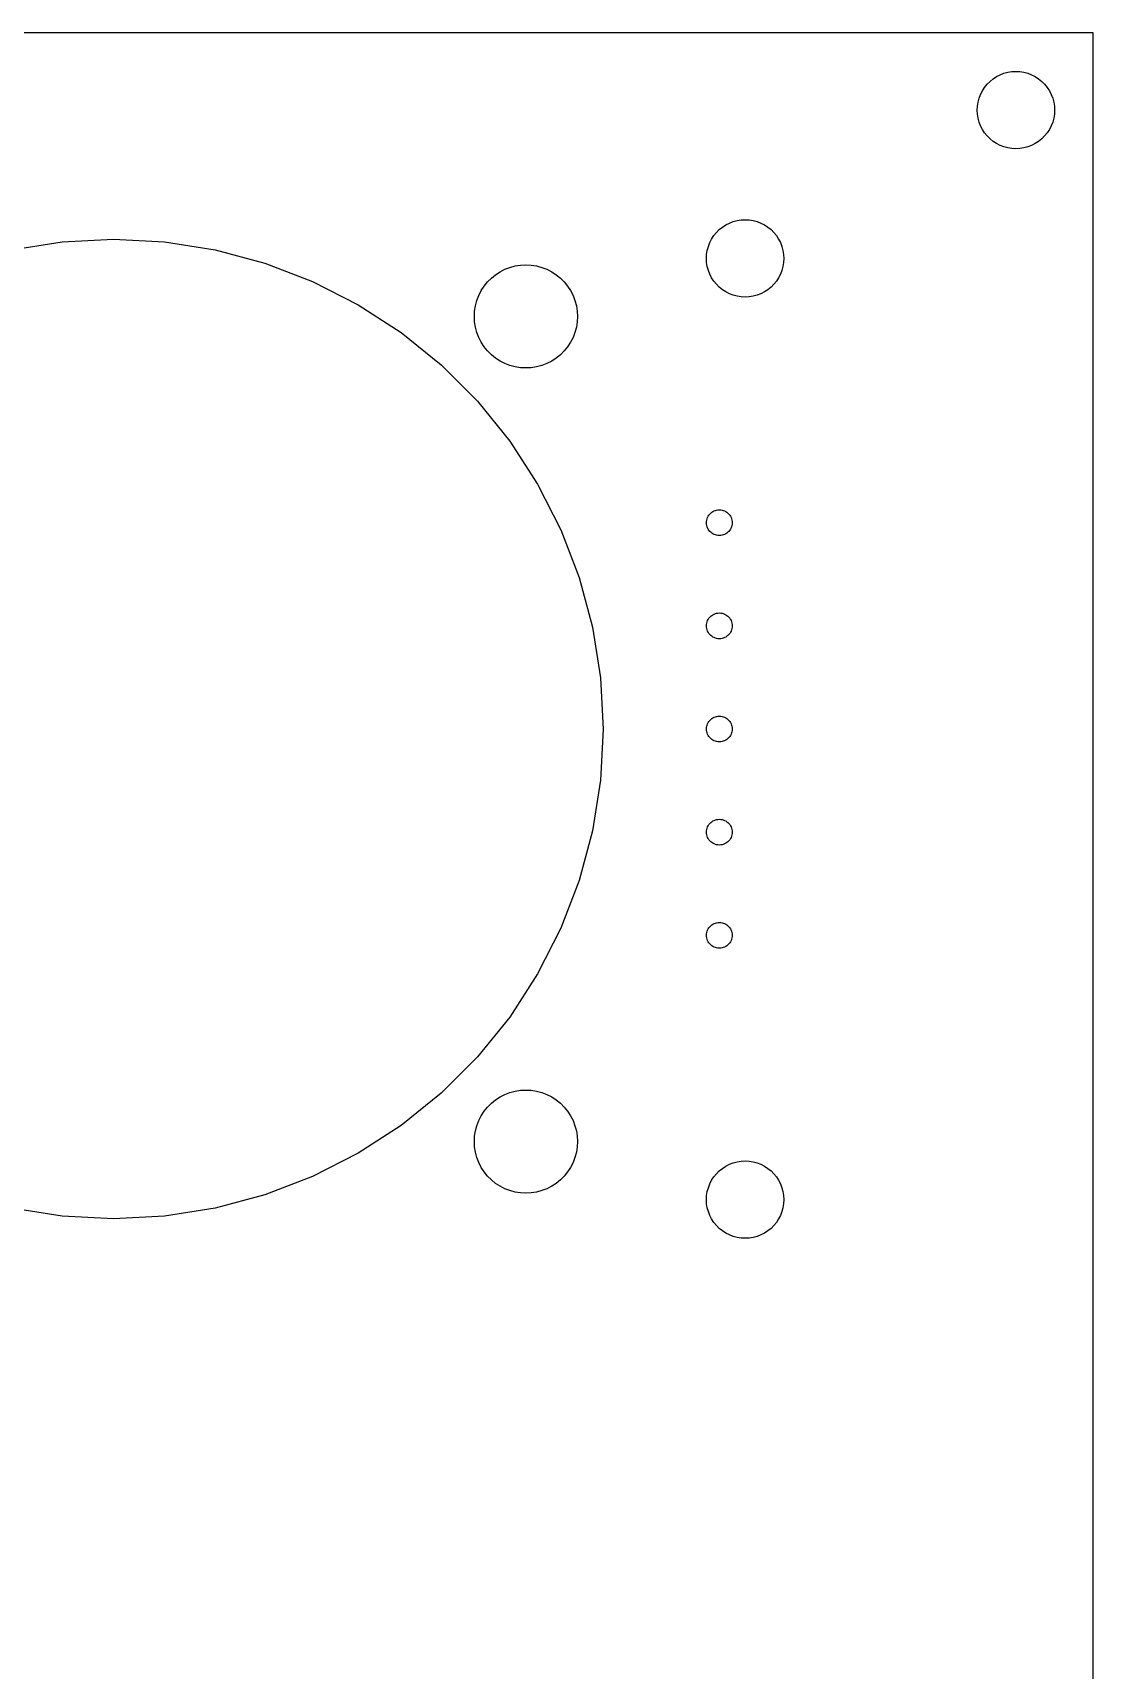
# Model space of a CAD drawing. Header units: metres. Extents: x -95 to 70, y -82 to 45.
# Drawn here: x 28.9 to 70, y -18.5 to 45 of the extents above; entities that cross this region are included whole.
import ezdxf

# ---------------------------------------------------------------- set-up
doc = ezdxf.new("R2010")
doc.units = ezdxf.units.M

msp = doc.modelspace()

# ---------------------------------------------------------------- linework, layer by layer
for p, q in [((70, 45), (-70, 45)), ((70, -82), (70, 45)), ((65.9963, 43.1147), (66.1183, 43.2135)), ((66.1183, 43.2135), (66.25, 43.299)), ((66.25, 43.299), (66.3899, 43.3703)), ((66.3899, 43.3703), (66.5365, 43.4266)), ((66.5365, 43.4266), (66.6881, 43.4672)), ((66.6881, 43.4672), (66.8432, 43.4918)), ((66.8432, 43.4918), (67, 43.5)), ((67, 43.5), (67.1568, 43.4918)), ((67.1568, 43.4918), (67.3119, 43.4672)), ((67.3119, 43.4672), (67.4635, 43.4266)), ((67.4635, 43.4266), (67.6101, 43.3703)), ((67.6101, 43.3703), (67.75, 43.299)), ((67.75, 43.299), (67.8817, 43.2135)), ((67.8817, 43.2135), (68.0037, 43.1147)), ((65.5734, 42.4635), (65.6297, 42.6101)), ((65.6297, 42.6101), (65.701, 42.75)), ((65.701, 42.75), (65.7865, 42.8817)), ((65.7865, 42.8817), (65.8853, 43.0037)), ((65.8853, 43.0037), (65.9963, 43.1147)), ((68.0037, 43.1147), (68.1147, 43.0037)), ((68.1147, 43.0037), (68.2135, 42.8817)), ((68.2135, 42.8817), (68.299, 42.75)), ((68.299, 42.75), (68.3703, 42.6101)), ((68.3703, 42.6101), (68.4266, 42.4635)), ((65.5, 42), (65.5082, 42.1568)), ((65.5082, 41.8432), (65.5, 42)), ((65.5082, 42.1568), (65.5328, 42.3119)), ((65.5328, 42.3119), (65.5734, 42.4635)), ((68.4266, 42.4635), (68.4672, 42.3119)), ((68.4672, 42.3119), (68.4918, 42.1568)), ((68.4918, 42.1568), (68.5, 42)), ((68.5, 42), (68.4918, 41.8432)), ((65.5328, 41.6881), (65.5082, 41.8432)), ((65.5734, 41.5365), (65.5328, 41.6881)), ((65.6297, 41.3899), (65.5734, 41.5365)), ((65.701, 41.25), (65.6297, 41.3899)), ((68.3703, 41.3899), (68.299, 41.25)), ((68.4266, 41.5365), (68.3703, 41.3899)), ((68.4672, 41.6881), (68.4266, 41.5365)), ((68.4918, 41.8432), (68.4672, 41.6881)), ((65.7865, 41.1183), (65.701, 41.25)), ((65.8853, 40.9963), (65.7865, 41.1183)), ((65.9963, 40.8853), (65.8853, 40.9963)), ((66.1183, 40.7865), (65.9963, 40.8853)), ((66.25, 40.701), (66.1183, 40.7865)), ((66.3899, 40.6297), (66.25, 40.701)), ((67.75, 40.701), (67.6101, 40.6297)), ((67.8817, 40.7865), (67.75, 40.701)), ((68.0037, 40.8853), (67.8817, 40.7865)), ((68.1147, 40.9963), (68.0037, 40.8853)), ((68.2135, 41.1183), (68.1147, 40.9963)), ((68.299, 41.25), (68.2135, 41.1183)), ((66.5365, 40.5734), (66.3899, 40.6297)), ((66.6881, 40.5328), (66.5365, 40.5734)), ((66.8432, 40.5082), (66.6881, 40.5328)), ((67, 40.5), (66.8432, 40.5082)), ((67.1568, 40.5082), (67, 40.5)), ((67.3119, 40.5328), (67.1568, 40.5082)), ((67.4635, 40.5734), (67.3119, 40.5328)), ((67.6101, 40.6297), (67.4635, 40.5734)), ((55.6183, 37.4635), (55.75, 37.549)), ((55.75, 37.549), (55.8899, 37.6203)), ((55.8899, 37.6203), (56.0365, 37.6766)), ((56.0365, 37.6766), (56.1881, 37.7172)), ((56.1881, 37.7172), (56.3432, 37.7418)), ((56.3432, 37.7418), (56.5, 37.75)), ((56.5, 37.75), (56.6568, 37.7418)), ((56.6568, 37.7418), (56.8119, 37.7172)), ((56.8119, 37.7172), (56.9635, 37.6766)), ((56.9635, 37.6766), (57.1101, 37.6203)), ((57.1101, 37.6203), (57.25, 37.549)), ((57.25, 37.549), (57.3817, 37.4635)), ((28.0497, 36.5848), (30.0139, 36.8959)), ((30.0139, 36.8959), (32, 37)), ((32, 37), (33.986, 36.8959)), ((33.986, 36.8959), (35.9503, 36.5848)), ((55.0734, 36.7135), (55.1297, 36.8601)), ((55.1297, 36.8601), (55.201, 37)), ((55.201, 37), (55.2865, 37.1317)), ((55.2865, 37.1317), (55.3853, 37.2537)), ((55.3853, 37.2537), (55.4963, 37.3647)), ((55.4963, 37.3647), (55.6183, 37.4635)), ((57.3817, 37.4635), (57.5037, 37.3647)), ((57.5037, 37.3647), (57.6147, 37.2537)), ((57.6147, 37.2537), (57.7135, 37.1317)), ((57.7135, 37.1317), (57.799, 37)), ((57.799, 37), (57.8703, 36.8601)), ((57.8703, 36.8601), (57.9266, 36.7135)), ((35.9503, 36.5848), (37.8713, 36.0701)), ((55, 36.25), (55.0082, 36.4068)), ((55.0082, 36.0932), (55, 36.25)), ((55.0082, 36.4068), (55.0328, 36.5619)), ((55.0328, 36.5619), (55.0734, 36.7135)), ((57.9266, 36.7135), (57.9672, 36.5619)), ((57.9672, 36.5619), (57.9918, 36.4068)), ((57.9918, 36.4068), (58, 36.25)), ((58, 36.25), (57.9918, 36.0932)), ((37.8713, 36.0701), (39.728, 35.3574)), ((46.6617, 35.4863), (46.8244, 35.618)), ((46.8244, 35.618), (47, 35.732)), ((47, 35.732), (47.1865, 35.8271)), ((47.1865, 35.8271), (47.382, 35.9021)), ((47.382, 35.9021), (47.5842, 35.9563)), ((47.5842, 35.9563), (47.7909, 35.989)), ((47.7909, 35.989), (48, 36)), ((48, 36), (48.209, 35.989)), ((48.209, 35.989), (48.4158, 35.9563)), ((48.4158, 35.9563), (48.618, 35.9021)), ((48.618, 35.9021), (48.8135, 35.8271)), ((48.8135, 35.8271), (49, 35.732)), ((49, 35.732), (49.1756, 35.618)), ((49.1756, 35.618), (49.3383, 35.4863)), ((55.0328, 35.9381), (55.0082, 36.0932)), ((55.0734, 35.7865), (55.0328, 35.9381)), ((55.1297, 35.6399), (55.0734, 35.7865)), ((55.201, 35.5), (55.1297, 35.6399)), ((57.8703, 35.6399), (57.799, 35.5)), ((57.9266, 35.7865), (57.8703, 35.6399)), ((57.9672, 35.9381), (57.9266, 35.7865)), ((57.9918, 36.0932), (57.9672, 35.9381)), ((39.728, 35.3574), (41.5, 34.4545)), ((46.1729, 34.8135), (46.2679, 35)), ((46.2679, 35), (46.382, 35.1756)), ((46.382, 35.1756), (46.5137, 35.3383)), ((46.5137, 35.3383), (46.6617, 35.4863)), ((49.3383, 35.4863), (49.4863, 35.3383)), ((49.4863, 35.3383), (49.618, 35.1756)), ((49.618, 35.1756), (49.732, 35)), ((49.732, 35), (49.8271, 34.8135)), ((55.2865, 35.3683), (55.201, 35.5)), ((55.3853, 35.2463), (55.2865, 35.3683)), ((55.4963, 35.1353), (55.3853, 35.2463)), ((55.6183, 35.0365), (55.4963, 35.1353)), ((55.75, 34.951), (55.6183, 35.0365)), ((55.8899, 34.8797), (55.75, 34.951)), ((57.25, 34.951), (57.1101, 34.8797)), ((57.3817, 35.0365), (57.25, 34.951)), ((57.5037, 35.1353), (57.3817, 35.0365)), ((57.6147, 35.2463), (57.5037, 35.1353)), ((57.7135, 35.3683), (57.6147, 35.2463)), ((57.799, 35.5), (57.7135, 35.3683)), ((41.5, 34.4545), (43.1679, 33.3713)), ((46.011, 34.209), (46.0437, 34.4158)), ((46.0437, 34.4158), (46.0979, 34.618)), ((46.0979, 34.618), (46.1729, 34.8135)), ((49.8271, 34.8135), (49.9021, 34.618)), ((49.9021, 34.618), (49.9563, 34.4158)), ((49.9563, 34.4158), (49.989, 34.209)), ((56.0365, 34.8234), (55.8899, 34.8797)), ((56.1881, 34.7828), (56.0365, 34.8234)), ((56.3432, 34.7582), (56.1881, 34.7828)), ((56.5, 34.75), (56.3432, 34.7582)), ((56.6568, 34.7582), (56.5, 34.75)), ((56.8119, 34.7828), (56.6568, 34.7582)), ((56.9635, 34.8234), (56.8119, 34.7828)), ((57.1101, 34.8797), (56.9635, 34.8234)), ((46, 34), (46.011, 34.209)), ((46.011, 33.7909), (46, 34)), ((46.0437, 33.5842), (46.011, 33.7909)), ((49.989, 33.7909), (49.9563, 33.5842)), ((49.989, 34.209), (50, 34)), ((50, 34), (49.989, 33.7909)), ((43.1679, 33.3713), (44.7135, 32.1198)), ((46.0979, 33.382), (46.0437, 33.5842)), ((46.1729, 33.1865), (46.0979, 33.382)), ((46.2679, 33), (46.1729, 33.1865)), ((49.8271, 33.1865), (49.732, 33)), ((49.9021, 33.382), (49.8271, 33.1865)), ((49.9563, 33.5842), (49.9021, 33.382)), ((46.382, 32.8244), (46.2679, 33)), ((46.5137, 32.6617), (46.382, 32.8244)), ((46.6617, 32.5137), (46.5137, 32.6617)), ((46.8244, 32.382), (46.6617, 32.5137)), ((49.3383, 32.5137), (49.1756, 32.382)), ((49.4863, 32.6617), (49.3383, 32.5137)), ((49.618, 32.8244), (49.4863, 32.6617)), ((49.732, 33), (49.618, 32.8244)), ((44.7135, 32.1198), (46.1198, 30.7135)), ((47, 32.2679), (46.8244, 32.382)), ((47.1865, 32.1729), (47, 32.2679)), ((47.382, 32.0979), (47.1865, 32.1729)), ((47.5842, 32.0437), (47.382, 32.0979)), ((47.7909, 32.011), (47.5842, 32.0437)), ((48, 32), (47.7909, 32.011)), ((48.209, 32.011), (48, 32)), ((48.4158, 32.0437), (48.209, 32.011)), ((48.618, 32.0979), (48.4158, 32.0437)), ((48.8135, 32.1729), (48.618, 32.0979)), ((49, 32.2679), (48.8135, 32.1729)), ((49.1756, 32.382), (49, 32.2679)), ((46.1198, 30.7135), (47.3713, 29.1679)), ((47.3713, 29.1679), (48.4545, 27.5)), ((48.4545, 27.5), (49.3574, 25.728)), ((55, 26), (55.0027, 26.0523)), ((55.0027, 26.0523), (55.0109, 26.1039)), ((55.0109, 26.1039), (55.0245, 26.1545)), ((55.0245, 26.1545), (55.0432, 26.2034)), ((55.0432, 26.2034), (55.067, 26.25)), ((55.067, 26.25), (55.0955, 26.2939)), ((55.0955, 26.2939), (55.1284, 26.3346)), ((55.1284, 26.3346), (55.1654, 26.3716)), ((55.1654, 26.3716), (55.2061, 26.4045)), ((55.2061, 26.4045), (55.25, 26.433)), ((55.25, 26.433), (55.2966, 26.4568)), ((55.2966, 26.4568), (55.3455, 26.4755)), ((55.3455, 26.4755), (55.3961, 26.4891)), ((55.3961, 26.4891), (55.4477, 26.4973)), ((55.4477, 26.4973), (55.5, 26.5)), ((55.5, 26.5), (55.5523, 26.4973)), ((55.5523, 26.4973), (55.6039, 26.4891)), ((55.6039, 26.4891), (55.6545, 26.4755)), ((55.6545, 26.4755), (55.7034, 26.4568)), ((55.7034, 26.4568), (55.75, 26.433)), ((55.75, 26.433), (55.7939, 26.4045)), ((55.7939, 26.4045), (55.8346, 26.3716)), ((55.8346, 26.3716), (55.8716, 26.3346)), ((55.8716, 26.3346), (55.9045, 26.2939)), ((55.9045, 26.2939), (55.933, 26.25)), ((55.933, 26.25), (55.9568, 26.2034)), ((55.9568, 26.2034), (55.9755, 26.1545)), ((55.9755, 26.1545), (55.9891, 26.1039)), ((55.9891, 26.1039), (55.9973, 26.0523)), ((55.9973, 26.0523), (56, 26)), ((49.3574, 25.728), (50.0701, 23.8713)), ((55.0027, 25.9477), (55, 26)), ((55.0109, 25.8961), (55.0027, 25.9477)), ((55.0245, 25.8455), (55.0109, 25.8961)), ((55.0432, 25.7966), (55.0245, 25.8455)), ((55.067, 25.75), (55.0432, 25.7966)), ((55.0955, 25.7061), (55.067, 25.75)), ((55.1284, 25.6654), (55.0955, 25.7061)), ((55.1654, 25.6284), (55.1284, 25.6654)), ((55.2061, 25.5955), (55.1654, 25.6284)), ((55.25, 25.567), (55.2061, 25.5955)), ((55.2966, 25.5432), (55.25, 25.567)), ((55.3455, 25.5245), (55.2966, 25.5432)), ((55.3961, 25.5109), (55.3455, 25.5245)), ((55.4477, 25.5027), (55.3961, 25.5109)), ((55.5, 25.5), (55.4477, 25.5027)), ((55.5523, 25.5027), (55.5, 25.5)), ((55.6039, 25.5109), (55.5523, 25.5027)), ((55.6545, 25.5245), (55.6039, 25.5109)), ((55.7034, 25.5432), (55.6545, 25.5245)), ((55.75, 25.567), (55.7034, 25.5432)), ((55.7939, 25.5955), (55.75, 25.567)), ((55.8346, 25.6284), (55.7939, 25.5955)), ((55.8716, 25.6654), (55.8346, 25.6284)), ((55.9045, 25.7061), (55.8716, 25.6654)), ((55.933, 25.75), (55.9045, 25.7061)), ((55.9568, 25.7966), (55.933, 25.75)), ((55.9755, 25.8455), (55.9568, 25.7966)), ((55.9891, 25.8961), (55.9755, 25.8455)), ((55.9973, 25.9477), (55.9891, 25.8961)), ((56, 26), (55.9973, 25.9477)), ((50.0701, 23.8713), (50.5848, 21.9503)), ((55.0432, 22.2034), (55.067, 22.25)), ((55.067, 22.25), (55.0955, 22.2939)), ((55.0955, 22.2939), (55.1284, 22.3346)), ((55.1284, 22.3346), (55.1654, 22.3716)), ((55.1654, 22.3716), (55.2061, 22.4045)), ((55.2061, 22.4045), (55.25, 22.433)), ((55.25, 22.433), (55.2966, 22.4568)), ((55.2966, 22.4568), (55.3455, 22.4755)), ((55.3455, 22.4755), (55.3961, 22.4891)), ((55.3961, 22.4891), (55.4477, 22.4973)), ((55.4477, 22.4973), (55.5, 22.5)), ((55.5, 22.5), (55.5523, 22.4973)), ((55.5523, 22.4973), (55.6039, 22.4891)), ((55.6039, 22.4891), (55.6545, 22.4755)), ((55.6545, 22.4755), (55.7034, 22.4568)), ((55.7034, 22.4568), (55.75, 22.433)), ((55.75, 22.433), (55.7939, 22.4045)), ((55.7939, 22.4045), (55.8346, 22.3716)), ((55.8346, 22.3716), (55.8716, 22.3346)), ((55.8716, 22.3346), (55.9045, 22.2939)), ((55.9045, 22.2939), (55.933, 22.25)), ((55.933, 22.25), (55.9568, 22.2034)), ((50.5848, 21.9503), (50.8959, 19.986)), ((55, 22), (55.0027, 22.0523)), ((55.0027, 21.9477), (55, 22)), ((55.0027, 22.0523), (55.0109, 22.104)), ((55.0109, 21.8961), (55.0027, 21.9477)), ((55.0109, 22.104), (55.0245, 22.1545)), ((55.0245, 21.8455), (55.0109, 21.8961)), ((55.0245, 22.1545), (55.0432, 22.2034)), ((55.0432, 21.7966), (55.0245, 21.8455)), ((55.067, 21.75), (55.0432, 21.7966)), ((55.0955, 21.7061), (55.067, 21.75)), ((55.1284, 21.6654), (55.0955, 21.7061)), ((55.1654, 21.6284), (55.1284, 21.6654)), ((55.2061, 21.5955), (55.1654, 21.6284)), ((55.25, 21.567), (55.2061, 21.5955)), ((55.7939, 21.5955), (55.75, 21.567)), ((55.8346, 21.6284), (55.7939, 21.5955)), ((55.8716, 21.6654), (55.8346, 21.6284)), ((55.9045, 21.7061), (55.8716, 21.6654)), ((55.933, 21.75), (55.9045, 21.7061)), ((55.9568, 21.7966), (55.933, 21.75)), ((55.9568, 22.2034), (55.9755, 22.1545)), ((55.9755, 21.8455), (55.9568, 21.7966)), ((55.9755, 22.1545), (55.9891, 22.104)), ((55.9891, 21.8961), (55.9755, 21.8455)), ((55.9891, 22.104), (55.9973, 22.0523)), ((55.9973, 21.9477), (55.9891, 21.8961)), ((55.9973, 22.0523), (56, 22)), ((56, 22), (55.9973, 21.9477)), ((55.2966, 21.5432), (55.25, 21.567)), ((55.3455, 21.5245), (55.2966, 21.5432)), ((55.3961, 21.5109), (55.3455, 21.5245)), ((55.4477, 21.5027), (55.3961, 21.5109)), ((55.5, 21.5), (55.4477, 21.5027)), ((55.5523, 21.5027), (55.5, 21.5)), ((55.6039, 21.5109), (55.5523, 21.5027)), ((55.6545, 21.5245), (55.6039, 21.5109)), ((55.7034, 21.5432), (55.6545, 21.5245)), ((55.75, 21.567), (55.7034, 21.5432)), ((50.8959, 19.986), (51, 18)), ((55.2061, 18.4045), (55.25, 18.433)), ((55.25, 18.433), (55.2966, 18.4568)), ((55.2966, 18.4568), (55.3455, 18.4755)), ((55.3455, 18.4755), (55.3961, 18.4891)), ((55.3961, 18.4891), (55.4477, 18.4973)), ((55.4477, 18.4973), (55.5, 18.5)), ((55.5, 18.5), (55.5523, 18.4973)), ((55.5523, 18.4973), (55.6039, 18.4891)), ((55.6039, 18.4891), (55.6545, 18.4755)), ((55.6545, 18.4755), (55.7034, 18.4568)), ((55.7034, 18.4568), (55.75, 18.433)), ((55.75, 18.433), (55.7939, 18.4045)), ((51, 18), (50.8959, 16.0139)), ((55, 18), (55.0027, 18.0523)), ((55.0027, 17.9477), (55, 18)), ((55.0027, 18.0523), (55.0109, 18.104)), ((55.0109, 17.8961), (55.0027, 17.9477)), ((55.0109, 18.104), (55.0245, 18.1545)), ((55.0245, 17.8455), (55.0109, 17.8961)), ((55.0245, 18.1545), (55.0432, 18.2034)), ((55.0432, 17.7966), (55.0245, 17.8455)), ((55.0432, 18.2034), (55.067, 18.25)), ((55.067, 17.75), (55.0432, 17.7966)), ((55.067, 18.25), (55.0955, 18.2939)), ((55.0955, 18.2939), (55.1284, 18.3346)), ((55.1284, 18.3346), (55.1654, 18.3716)), ((55.1654, 18.3716), (55.2061, 18.4045)), ((55.7939, 18.4045), (55.8346, 18.3716)), ((55.8346, 18.3716), (55.8716, 18.3346)), ((55.8716, 18.3346), (55.9045, 18.2939)), ((55.9045, 18.2939), (55.933, 18.25)), ((55.933, 18.25), (55.9568, 18.2034)), ((55.9568, 17.7966), (55.933, 17.75)), ((55.9568, 18.2034), (55.9755, 18.1545)), ((55.9755, 17.8455), (55.9568, 17.7966)), ((55.9755, 18.1545), (55.9891, 18.104)), ((55.9891, 17.8961), (55.9755, 17.8455)), ((55.9891, 18.104), (55.9973, 18.0523)), ((55.9973, 17.9477), (55.9891, 17.8961)), ((55.9973, 18.0523), (56, 18)), ((56, 18), (55.9973, 17.9477)), ((55.0955, 17.7061), (55.067, 17.75)), ((55.1284, 17.6654), (55.0955, 17.7061)), ((55.1654, 17.6284), (55.1284, 17.6654)), ((55.2061, 17.5955), (55.1654, 17.6284)), ((55.25, 17.567), (55.2061, 17.5955)), ((55.2966, 17.5432), (55.25, 17.567)), ((55.3455, 17.5245), (55.2966, 17.5432)), ((55.3961, 17.5109), (55.3455, 17.5245)), ((55.4477, 17.5027), (55.3961, 17.5109)), ((55.5, 17.5), (55.4477, 17.5027)), ((55.5523, 17.5027), (55.5, 17.5)), ((55.6039, 17.5109), (55.5523, 17.5027)), ((55.6545, 17.5245), (55.6039, 17.5109)), ((55.7034, 17.5432), (55.6545, 17.5245)), ((55.75, 17.567), (55.7034, 17.5432)), ((55.7939, 17.5955), (55.75, 17.567)), ((55.8346, 17.6284), (55.7939, 17.5955)), ((55.8716, 17.6654), (55.8346, 17.6284)), ((55.9045, 17.7061), (55.8716, 17.6654)), ((55.933, 17.75), (55.9045, 17.7061)), ((50.8959, 16.0139), (50.5848, 14.0497)), ((50.5848, 14.0497), (50.0701, 12.1287)), ((55, 14), (55.0027, 14.0523)), ((55.0027, 13.9477), (55, 14)), ((55.0027, 14.0523), (55.0109, 14.104)), ((55.0109, 14.104), (55.0245, 14.1545)), ((55.0245, 14.1545), (55.0432, 14.2034)), ((55.0432, 14.2034), (55.067, 14.25)), ((55.067, 14.25), (55.0955, 14.2939)), ((55.0955, 14.2939), (55.1284, 14.3346)), ((55.1284, 14.3346), (55.1654, 14.3716)), ((55.1654, 14.3716), (55.2061, 14.4045)), ((55.2061, 14.4045), (55.25, 14.433)), ((55.25, 14.433), (55.2966, 14.4568)), ((55.2966, 14.4568), (55.3455, 14.4755)), ((55.3455, 14.4755), (55.3961, 14.4891)), ((55.3961, 14.4891), (55.4477, 14.4973)), ((55.4477, 14.4973), (55.5, 14.5)), ((55.5, 14.5), (55.5523, 14.4973)), ((55.5523, 14.4973), (55.6039, 14.4891)), ((55.6039, 14.4891), (55.6545, 14.4755)), ((55.6545, 14.4755), (55.7034, 14.4568)), ((55.7034, 14.4568), (55.75, 14.433)), ((55.75, 14.433), (55.7939, 14.4045)), ((55.7939, 14.4045), (55.8346, 14.3716)), ((55.8346, 14.3716), (55.8716, 14.3346)), ((55.8716, 14.3346), (55.9045, 14.2939)), ((55.9045, 14.2939), (55.933, 14.25)), ((55.933, 14.25), (55.9568, 14.2034)), ((55.9568, 14.2034), (55.9755, 14.1545)), ((55.9755, 14.1545), (55.9891, 14.104)), ((55.9891, 14.104), (55.9973, 14.0523)), ((55.9973, 14.0523), (56, 14)), ((56, 14), (55.9973, 13.9477)), ((55.0109, 13.8961), (55.0027, 13.9477)), ((55.0245, 13.8455), (55.0109, 13.8961)), ((55.0432, 13.7966), (55.0245, 13.8455)), ((55.067, 13.75), (55.0432, 13.7966)), ((55.0955, 13.7061), (55.067, 13.75)), ((55.1284, 13.6654), (55.0955, 13.7061)), ((55.1654, 13.6284), (55.1284, 13.6654)), ((55.2061, 13.5955), (55.1654, 13.6284)), ((55.25, 13.567), (55.2061, 13.5955)), ((55.2966, 13.5432), (55.25, 13.567)), ((55.3455, 13.5245), (55.2966, 13.5432)), ((55.3961, 13.5109), (55.3455, 13.5245)), ((55.4477, 13.5027), (55.3961, 13.5109)), ((55.5, 13.5), (55.4477, 13.5027)), ((55.5523, 13.5027), (55.5, 13.5)), ((55.6039, 13.5109), (55.5523, 13.5027)), ((55.6545, 13.5245), (55.6039, 13.5109)), ((55.7034, 13.5432), (55.6545, 13.5245)), ((55.75, 13.567), (55.7034, 13.5432)), ((55.7939, 13.5955), (55.75, 13.567)), ((55.8346, 13.6284), (55.7939, 13.5955)), ((55.8716, 13.6654), (55.8346, 13.6284)), ((55.9045, 13.7061), (55.8716, 13.6654)), ((55.933, 13.75), (55.9045, 13.7061)), ((55.9568, 13.7966), (55.933, 13.75)), ((55.9755, 13.8455), (55.9568, 13.7966)), ((55.9891, 13.8961), (55.9755, 13.8455)), ((55.9973, 13.9477), (55.9891, 13.8961)), ((50.0701, 12.1287), (49.3574, 10.272)), ((49.3574, 10.272), (48.4545, 8.5)), ((55.0245, 10.1545), (55.0432, 10.2034)), ((55.0432, 10.2034), (55.067, 10.25)), ((55.067, 10.25), (55.0955, 10.2939)), ((55.0955, 10.2939), (55.1284, 10.3346)), ((55.1284, 10.3346), (55.1654, 10.3716)), ((55.1654, 10.3716), (55.2061, 10.4045)), ((55.2061, 10.4045), (55.25, 10.433)), ((55.25, 10.433), (55.2966, 10.4568)), ((55.2966, 10.4568), (55.3455, 10.4755)), ((55.3455, 10.4755), (55.3961, 10.4891)), ((55.3961, 10.4891), (55.4477, 10.4973)), ((55.4477, 10.4973), (55.5, 10.5)), ((55.5, 10.5), (55.5523, 10.4973)), ((55.5523, 10.4973), (55.6039, 10.4891)), ((55.6039, 10.4891), (55.6545, 10.4755)), ((55.6545, 10.4755), (55.7034, 10.4568)), ((55.7034, 10.4568), (55.75, 10.433)), ((55.75, 10.433), (55.7939, 10.4045)), ((55.7939, 10.4045), (55.8346, 10.3716)), ((55.8346, 10.3716), (55.8716, 10.3346)), ((55.8716, 10.3346), (55.9045, 10.2939)), ((55.9045, 10.2939), (55.933, 10.25)), ((55.933, 10.25), (55.9568, 10.2034)), ((55.9568, 10.2034), (55.9755, 10.1545)), ((55, 10), (55.0027, 10.0523)), ((55.0027, 9.94774), (55, 10)), ((55.0027, 10.0523), (55.0109, 10.104)), ((55.0109, 9.89606), (55.0027, 9.94774)), ((55.0109, 10.104), (55.0245, 10.1545)), ((55.0245, 9.8455), (55.0109, 9.89606)), ((55.0432, 9.79665), (55.0245, 9.8455)), ((55.067, 9.75), (55.0432, 9.79665)), ((55.0955, 9.70612), (55.067, 9.75)), ((55.1284, 9.66544), (55.0955, 9.70612)), ((55.1654, 9.62843), (55.1284, 9.66544)), ((55.2061, 9.5955), (55.1654, 9.62843)), ((55.25, 9.567), (55.2061, 9.5955)), ((55.2966, 9.54323), (55.25, 9.567)), ((55.3455, 9.52448), (55.2966, 9.54323)), ((55.7034, 9.54323), (55.6545, 9.52448)), ((55.75, 9.567), (55.7034, 9.54323)), ((55.7939, 9.5955), (55.75, 9.567)), ((55.8346, 9.62843), (55.7939, 9.5955)), ((55.8716, 9.66544), (55.8346, 9.62843)), ((55.9045, 9.70612), (55.8716, 9.66544)), ((55.933, 9.75), (55.9045, 9.70612)), ((55.9568, 9.79665), (55.933, 9.75)), ((55.9755, 9.8455), (55.9568, 9.79665)), ((55.9755, 10.1545), (55.9891, 10.104)), ((55.9891, 9.89606), (55.9755, 9.8455)), ((55.9891, 10.104), (55.9973, 10.0523)), ((55.9973, 9.94774), (55.9891, 9.89606)), ((55.9973, 10.0523), (56, 10)), ((56, 10), (55.9973, 9.94774)), ((55.3961, 9.51094), (55.3455, 9.52448)), ((55.4477, 9.50275), (55.3961, 9.51094)), ((55.5, 9.5), (55.4477, 9.50275)), ((55.5523, 9.50275), (55.5, 9.5)), ((55.6039, 9.51094), (55.5523, 9.50275)), ((55.6545, 9.52448), (55.6039, 9.51094)), ((48.4545, 8.5), (47.3713, 6.83208)), ((47.3713, 6.83208), (46.1198, 5.28651)), ((46.1198, 5.28651), (44.7135, 3.88023)), ((44.7135, 3.88023), (43.1679, 2.62866)), ((47, 3.73204), (47.1865, 3.82709)), ((47.1865, 3.82709), (47.382, 3.9021)), ((47.382, 3.9021), (47.5842, 3.95628)), ((47.5842, 3.95628), (47.7909, 3.98903)), ((47.7909, 3.98903), (48, 4)), ((48, 4), (48.209, 3.98903)), ((48.209, 3.98903), (48.4158, 3.95628)), ((48.4158, 3.95628), (48.618, 3.9021)), ((48.618, 3.9021), (48.8135, 3.82709)), ((48.8135, 3.82709), (49, 3.73204)), ((46.2679, 3), (46.382, 3.17557)), ((46.382, 3.17557), (46.5137, 3.33826)), ((46.5137, 3.33826), (46.6617, 3.48628)), ((46.6617, 3.48628), (46.8244, 3.61803)), ((46.8244, 3.61803), (47, 3.73204)), ((49, 3.73204), (49.1756, 3.61803)), ((49.1756, 3.61803), (49.3383, 3.48628)), ((49.3383, 3.48628), (49.4863, 3.33826)), ((49.4863, 3.33826), (49.618, 3.17557)), ((49.618, 3.17557), (49.732, 3)), ((43.1679, 2.62866), (41.5, 1.54552)), ((46.0437, 2.41582), (46.0979, 2.61803)), ((46.0979, 2.61803), (46.1729, 2.81346)), ((46.1729, 2.81346), (46.2679, 3)), ((49.732, 3), (49.8271, 2.81346)), ((49.8271, 2.81346), (49.9021, 2.61803)), ((49.9021, 2.61803), (49.9563, 2.41582)), ((46, 2), (46.011, 2.20905)), ((46.011, 1.79094), (46, 2)), ((46.011, 2.20905), (46.0437, 2.41582)), ((49.9563, 2.41582), (49.989, 2.20905)), ((49.989, 2.20905), (50, 2)), ((50, 2), (49.989, 1.79094)), ((41.5, 1.54552), (39.728, 0.642624)), ((46.0437, 1.58417), (46.011, 1.79094)), ((46.0979, 1.38196), (46.0437, 1.58417)), ((46.1729, 1.18652), (46.0979, 1.38196)), ((49.9021, 1.38196), (49.8271, 1.18652)), ((49.9563, 1.58417), (49.9021, 1.38196)), ((49.989, 1.79094), (49.9563, 1.58417)), ((39.728, 0.642624), (37.8713, -0.070068)), ((46.2679, 1), (46.1729, 1.18652)), ((46.382, 0.824417), (46.2679, 1)), ((46.5137, 0.661728), (46.382, 0.824417)), ((46.6617, 0.513702), (46.5137, 0.661728)), ((49.4863, 0.661728), (49.3383, 0.513702)), ((49.618, 0.824417), (49.4863, 0.661728)), ((49.732, 1), (49.618, 0.824417)), ((49.8271, 1.18652), (49.732, 1)), ((55.2865, 0.631683), (55.3853, 0.753708)), ((55.3853, 0.753708), (55.4963, 0.864731)), ((55.4963, 0.864731), (55.6183, 0.963531)), ((55.6183, 0.963531), (55.75, 1.04904)), ((55.75, 1.04904), (55.8899, 1.12033)), ((55.8899, 1.12033), (56.0365, 1.17659)), ((56.0365, 1.17659), (56.1881, 1.21722)), ((56.1881, 1.21722), (56.3432, 1.24179)), ((56.3432, 1.24179), (56.5, 1.25)), ((56.5, 1.25), (56.6568, 1.24179)), ((56.6568, 1.24179), (56.8119, 1.21722)), ((56.8119, 1.21722), (56.9635, 1.17659)), ((56.9635, 1.17659), (57.1101, 1.12033)), ((57.1101, 1.12033), (57.25, 1.04904)), ((57.25, 1.04904), (57.3817, 0.963531)), ((57.3817, 0.963531), (57.5037, 0.864731)), ((57.5037, 0.864731), (57.6147, 0.753708)), ((57.6147, 0.753708), (57.7135, 0.631683)), ((46.8244, 0.381958), (46.6617, 0.513702)), ((47, 0.267944), (46.8244, 0.381958)), ((47.1865, 0.172897), (47, 0.267944)), ((47.382, 0.097885), (47.1865, 0.172897)), ((47.5842, 0.043701), (47.382, 0.097885)), ((47.7909, 0.010956), (47.5842, 0.043701)), ((48, 0), (47.7909, 0.010956)), ((48.209, 0.010956), (48, 0)), ((48.4158, 0.043701), (48.209, 0.010956)), ((48.618, 0.097885), (48.4158, 0.043701)), ((48.8135, 0.172897), (48.618, 0.097885)), ((49, 0.267944), (48.8135, 0.172897)), ((49.1756, 0.381958), (49, 0.267944)), ((49.3383, 0.513702), (49.1756, 0.381958)), ((55.0082, -0.093201), (55.0328, 0.061874)), ((55.0328, 0.061874), (55.0734, 0.213531)), ((55.0734, 0.213531), (55.1297, 0.360107)), ((55.1297, 0.360107), (55.201, 0.5)), ((55.201, 0.5), (55.2865, 0.631683)), ((57.7135, 0.631683), (57.799, 0.5)), ((57.799, 0.5), (57.8703, 0.360107)), ((57.8703, 0.360107), (57.9266, 0.213531)), ((57.9266, 0.213531), (57.9672, 0.061874)), ((57.9672, 0.061874), (57.9918, -0.093201)), ((30.0139, -0.895905), (28.0497, -0.584793)), ((35.9503, -0.584793), (33.986, -0.895905)), ((37.8713, -0.070068), (35.9503, -0.584793)), ((55, -0.25), (55.0082, -0.093201)), ((55.0082, -0.406784), (55, -0.25)), ((55.0328, -0.561859), (55.0082, -0.406784)), ((55.0734, -0.713516), (55.0328, -0.561859)), ((57.9672, -0.561859), (57.9266, -0.713516)), ((57.9918, -0.406784), (57.9672, -0.561859)), ((57.9918, -0.093201), (58, -0.25)), ((58, -0.25), (57.9918, -0.406784)), ((32, -1), (30.0139, -0.895905)), ((33.986, -0.895905), (32, -1)), ((55.1297, -0.860092), (55.0734, -0.713516)), ((55.201, -1), (55.1297, -0.860092)), ((55.2865, -1.13167), (55.201, -1)), ((55.3853, -1.25369), (55.2865, -1.13167)), ((55.4963, -1.36472), (55.3853, -1.25369)), ((57.6147, -1.25369), (57.5037, -1.36472)), ((57.7135, -1.13167), (57.6147, -1.25369)), ((57.799, -1), (57.7135, -1.13167)), ((57.8703, -0.860092), (57.799, -1)), ((57.9266, -0.713516), (57.8703, -0.860092)), ((55.6183, -1.46352), (55.4963, -1.36472)), ((55.75, -1.54903), (55.6183, -1.46352)), ((55.8899, -1.62032), (55.75, -1.54903)), ((56.0365, -1.67657), (55.8899, -1.62032)), ((56.1881, -1.71721), (56.0365, -1.67657)), ((56.3432, -1.74178), (56.1881, -1.71721)), ((56.5, -1.75), (56.3432, -1.74178)), ((56.6568, -1.74178), (56.5, -1.75)), ((56.8119, -1.71721), (56.6568, -1.74178)), ((56.9635, -1.67657), (56.8119, -1.71721)), ((57.1101, -1.62032), (56.9635, -1.67657)), ((57.25, -1.54903), (57.1101, -1.62032)), ((57.3817, -1.46352), (57.25, -1.54903)), ((57.5037, -1.36472), (57.3817, -1.46352))]:
    msp.add_line(p, q)

doc.saveas('drawing.dxf')
